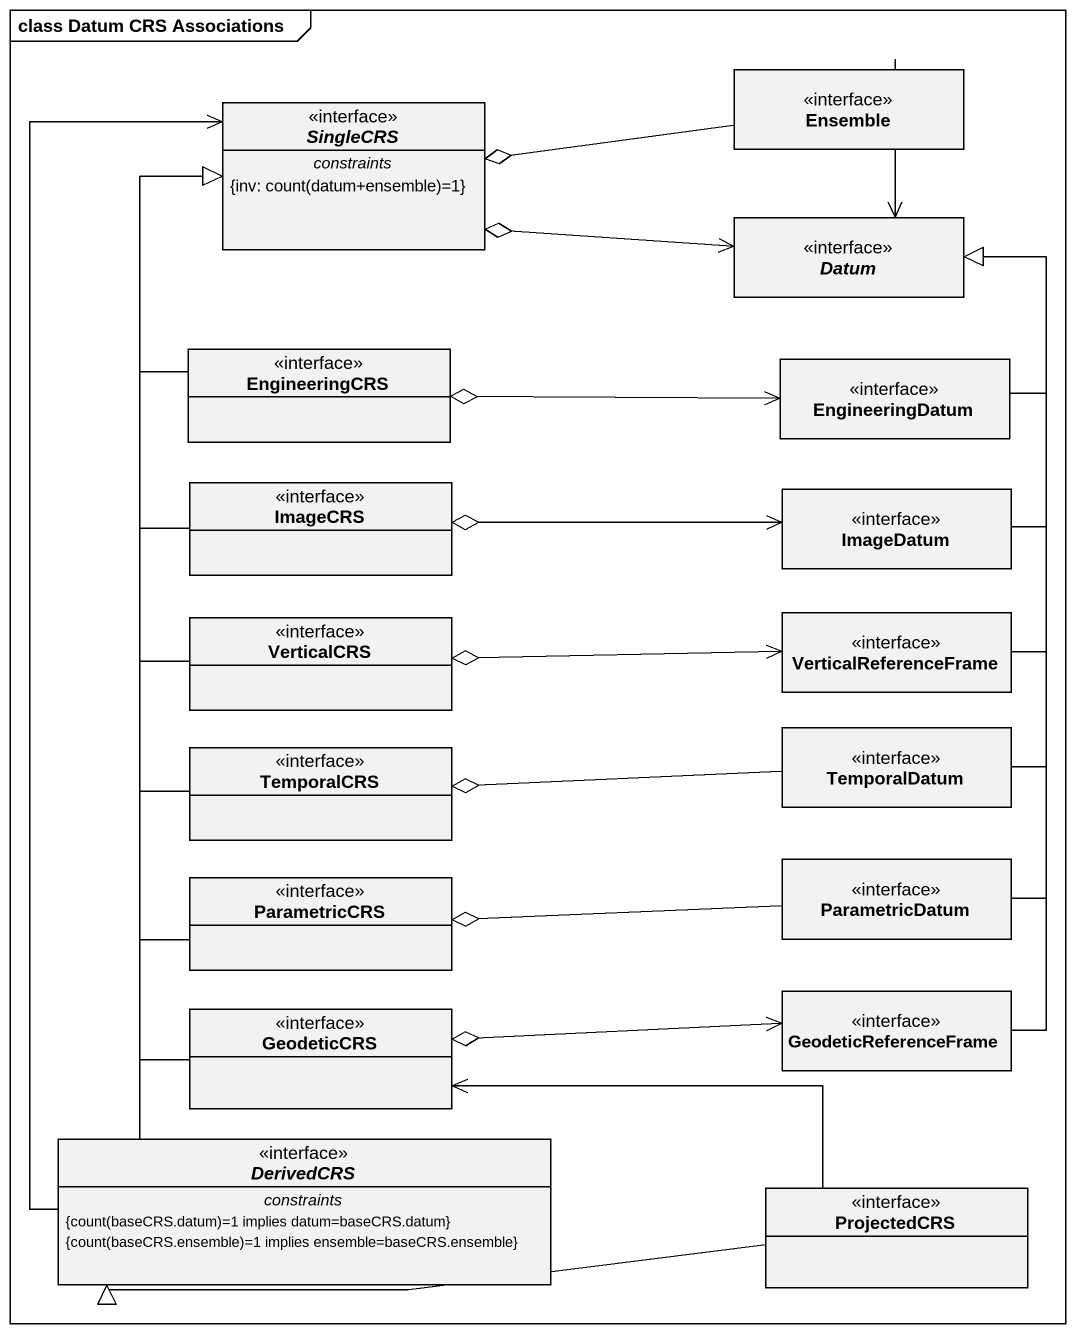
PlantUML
@startuml
mainframe class Datum CRS Associations
hide circle
hide empty members
abstract class SingleCRS <<interface>> {
  -- constraints --
  {field} {inv: count(datum+ensemble)=1}
}
class Ensemble <<interface>>
abstract class Datum <<interface>>
class EngineeringCRS <<interface>>
class EngineeringDatum <<interface>>
class ImageCRS <<interface>>
class ImageDatum <<interface>>
class VerticalCRS <<interface>>
class VerticalReferenceFrame <<interface>>
class TemporalCRS <<interface>>
class TemporalDatum <<interface>>
class ParametricCRS <<interface>>
class ParametricDatum <<interface>>
class GeodeticReferenceFrame <<interface>>
class GeodeticCRS <<interface>>
abstract class DerivedCRS <<interface>> {
  -- constraints --
  {field} {count(baseCRS.datum)=1 implies datum=baseCRS.datum}
  {field} {count(baseCRS.ensemble)=1 implies ensemble=baseCRS.ensemble}
}
class ProjectedCRS <<interface>>
SingleCRS <-- DerivedCRS
Ensemble -left-o SingleCRS
Ensemble --> Datum
Datum <-left-o SingleCRS
EngineeringCRS -up-|> SingleCRS
EngineeringCRS o-right-> EngineeringDatum
EngineeringDatum -up-|> Datum
ImageCRS -up-|> SingleCRS
ImageCRS o-right-> ImageDatum
ImageDatum -up-|> Datum
VerticalCRS -up-|> SingleCRS
VerticalCRS o-right-> VerticalReferenceFrame
VerticalReferenceFrame -up-|> Datum
TemporalCRS -up-|> SingleCRS
TemporalDatum -up-|> Datum
TemporalDatum -left-o TemporalCRS
ParametricCRS -up-|> SingleCRS
ParametricDatum -up-|> Datum
ParametricDatum -left-o ParametricCRS
GeodeticReferenceFrame -up-|> Datum
GeodeticCRS -up-|> SingleCRS
GeodeticCRS o-right-> GeodeticReferenceFrame
DerivedCRS -up-|> SingleCRS
ProjectedCRS -left-> GeodeticCRS
ProjectedCRS -left-|> DerivedCRS
@enduml
